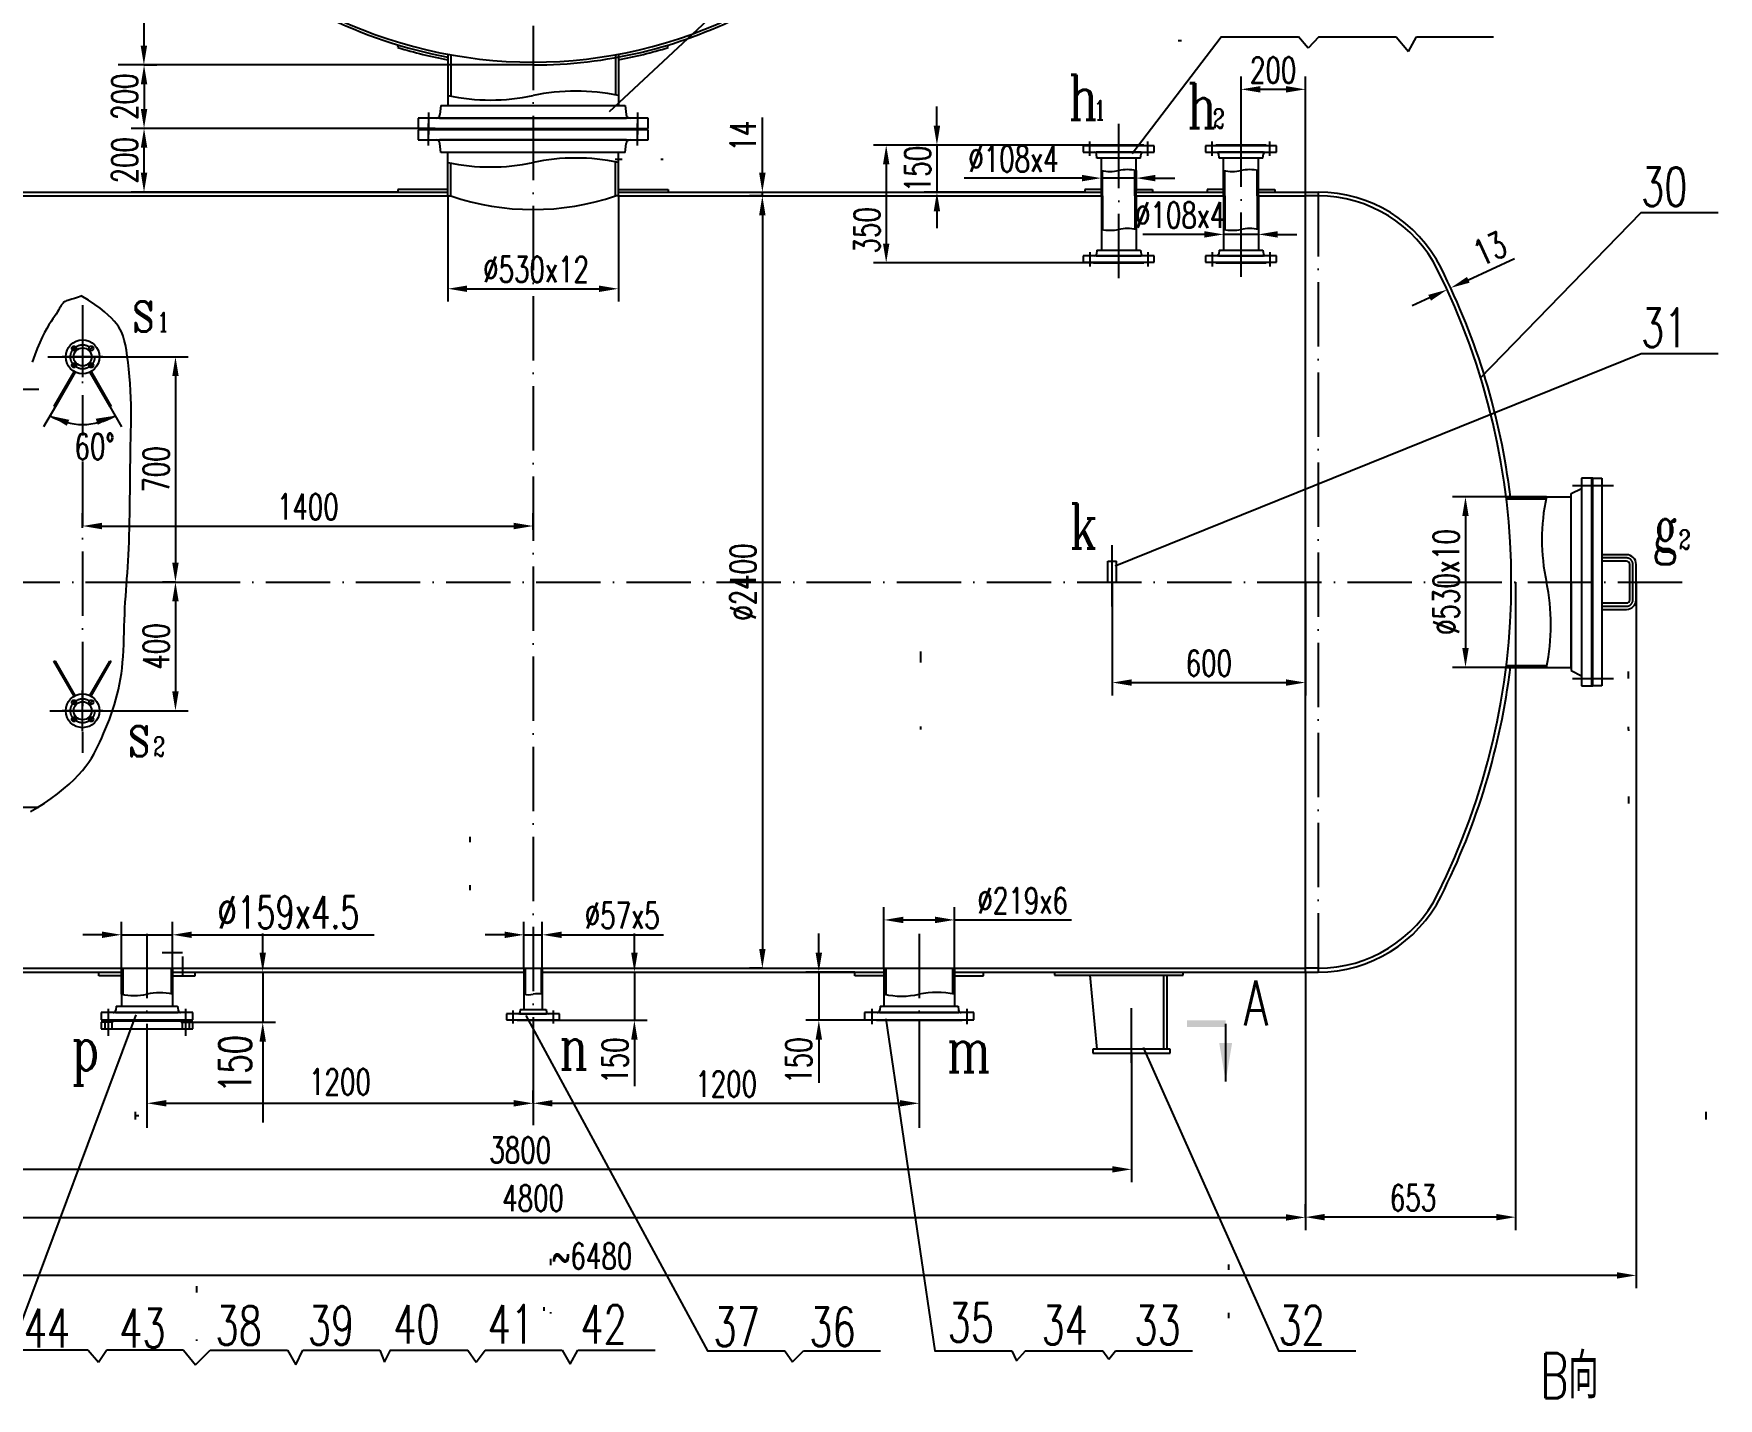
# Model space of a CAD drawing. Extents: x -2928 to 13872, y -4738 to 7142.
# Drawn here: x -173 to 5063, y -701 to 3540 of the extents above; entities that cross this region are included whole.
import ezdxf

# ---------------------------------------------------------------- set-up
doc = ezdxf.new("R2010")
doc.units = 0
doc.header["$LTSCALE"] = 20
doc.linetypes.add('DASHDOT-M', pattern=[36, 30, -3, 0, -3])
doc.linetypes.add('DASHDOT-S', pattern=[14, 10, -2, 0, -2])
for name, color, linetype in [('CDR_DEFSET', 7, 'CONTINUOUS'), ('CDR_DWG1', 4, 'CONTINUOUS'), ('CDR_DWG2', 2, 'CONTINUOUS'), ('CDR_DWG3', 1, 'DASHDOT-M'), ('CDR_TEXT', 7, 'CONTINUOUS')]:
    doc.layers.add(name, color=color, linetype=linetype)
doc.styles.add('HZ', font='ROMANS.shx', dxfattribs={"width": 0.7, "height": 80, "bigfont": 'HZ.shx'})
doc.styles.add('ROMANC', font='romanc', dxfattribs={"bigfont": 'hz'})
doc.styles.add('ROMANS', font='romans.shx')

msp = doc.modelspace()

# ---------------------------------------------------------------- linework, layer by layer
at = {"layer": 'CDR_DEFSET', "linetype": 'DASHDOT-S'}
for p, q in [((3383.9, 3518.4), (3393.9, 3518.4)), ((4783.9, 1377.4), (4783.9, 1373.4)), ((4783.9, 1377.4), (4783.9, 1373.4)), ((289.4, 671.4), (289.4, 608.4)), ((143.9, 177.4), (153.9, 177.4)), ((333.9, -522.6), (333.9, -518.6))]:
    msp.add_line(p, q, dxfattribs=at)
at = {"layer": 'CDR_DEFSET'}
for p, q in [((1655.9, 3148.4), (1633.9, 3148.4)), ((1783.9, 3148.4), (1775.9, 3148.4)), ((1783.9, 3148.4), (1779.9, 3148.4)), ((2583.9, 1585.4), (2583.9, 1619.4)), ((4783.9, 1535.4), (4783.9, 1557.4)), ((2583.9, 1377.4), (2583.9, 1386.4)), ((2583.9, 1377.4), (2583.9, 1385.4)), ((4783.9, 1377.4), (4783.9, 1385.4)), ((4783.9, 1377.4), (4783.9, 1381.4)), ((4783.9, 1169.4), (4783.9, 1147.4)), ((1183.9, 1027.4), (1183.9, 1043.4)), ((1183.9, 877.4), (1183.9, 893.4)), ((1183.9, 877.4), (1183.9, 880.4)), ((289.4, 683.4), (226.4, 683.4)), ((143.9, 165.4), (143.9, 189.4)), ((5023.9, 189.4), (5023.9, 165.4)), ((1434.8, -288.1), (1434.8, -268.1)), ((3541, -301.8), (3541, -285.8)), ((333.9, -372.6), (333.9, -352.6)), ((1414.2, -429.8), (1414.2, -417.8)), ((1414.2, -429.8), (1414.2, -426.8)), ((1434.8, -438.1), (1434.8, -434.1)), ((3541, -451.8), (3541, -435.8)), ((3541, -451.8), (3541, -448.8))]:
    msp.add_line(p, q, dxfattribs=at)
at = {"layer": 'CDR_DWG1'}
for p, q in [((959.3, 3496.4), (961.6, 3504.1)), ((1114.3, 3475.9), (1114.3, 3316.4)), ((1123.3, 3474.2), (1123.3, 3347.4)), ((1635.3, 3474.2), (1635.3, 3347.4)), ((1644.3, 3475.9), (1644.3, 3316.4)), ((1799.3, 3496.4), (1797, 3504.1)), ((1092.9, 3316.4), (1089.9, 3288.2)), ((1092.9, 3316.4), (1665.7, 3316.4)), ((1114.3, 3316.4), (1644.3, 3316.4)), ((1665.7, 3316.4), (1668.7, 3288.2)), ((1021.8, 3277.4), (1021.8, 3245.4)), ((1736.8, 3277.4), (1021.8, 3277.4)), ((1088.8, 3277.4), (1669.8, 3277.4)), ((1736.8, 3245.4), (1736.8, 3277.4)), ((1021.8, 3245.4), (1736.8, 3245.4)), ((1736.8, 3241.4), (1021.8, 3241.4)), ((1021.8, 3241.4), (1021.8, 3209.4)), ((1021.8, 3209.4), (1736.8, 3209.4)), ((1074.8, 3245.4), (1074.8, 3243.4)), ((1074.8, 3243.4), (1683.8, 3243.4)), ((1683.8, 3243.4), (1074.8, 3243.4)), ((1074.8, 3243.4), (1074.8, 3241.4)), ((1669.8, 3209.4), (1088.8, 3209.4)), ((1092.9, 3170.4), (1089.9, 3198.7)), ((1665.7, 3170.4), (1668.7, 3198.7)), ((1683.8, 3243.4), (1683.8, 3245.4)), ((1683.8, 3241.4), (1683.8, 3243.4)), ((1736.8, 3209.4), (1736.8, 3241.4)), ((1665.7, 3170.4), (1092.9, 3170.4)), ((1114.3, 3035.4), (1114.3, 3170.4)), ((1644.3, 3170.4), (1114.3, 3170.4)), ((1644.3, 3035.4), (1644.3, 3170.4)), ((3309.3, 3191.4), (3089.3, 3191.4)), ((3089.3, 3191.4), (3089.3, 3171.4)), ((3089.3, 3171.4), (3309.3, 3171.4)), ((3277.3, 3193.4), (3121.3, 3193.4)), ((3121.3, 3193.4), (3121.3, 3191.4)), ((3269.3, 3171.4), (3129.3, 3171.4)), ((3131.2, 3153.4), (3129.9, 3166)), ((3267.4, 3153.4), (3131.2, 3153.4)), ((3253.3, 3153.4), (3145.3, 3153.4)), ((3145.3, 3035.4), (3145.3, 3153.4)), ((3253.3, 3035.4), (3253.3, 3153.4)), ((3267.4, 3153.4), (3268.7, 3166)), ((3277.3, 3191.4), (3277.3, 3193.4)), ((3309.3, 3171.4), (3309.3, 3191.4)), ((3689.3, 3191.4), (3469.3, 3191.4)), ((3469.3, 3191.4), (3469.3, 3171.4)), ((3469.3, 3171.4), (3689.3, 3171.4)), ((3657.3, 3193.4), (3501.3, 3193.4)), ((3501.3, 3193.4), (3501.3, 3191.4)), ((3649.3, 3171.4), (3509.3, 3171.4)), ((3511.2, 3153.4), (3509.9, 3166)), ((3647.4, 3153.4), (3511.2, 3153.4)), ((3525.3, 3035.4), (3525.3, 3153.4)), ((3633.3, 3153.4), (3525.3, 3153.4)), ((3633.3, 3035.4), (3633.3, 3153.4)), ((3647.4, 3153.4), (3648.7, 3166)), ((3657.3, 3191.4), (3657.3, 3193.4)), ((3689.3, 3171.4), (3689.3, 3191.4)), ((1123.3, 3035.4), (1123.3, 3139.4)), ((1635.3, 3035.4), (1635.3, 3139.4)), ((3149.3, 3035.4), (3149.3, 3114.4)), ((3249.3, 3035.4), (3249.3, 3114.4)), ((3529.3, 3035.4), (3529.3, 3114.4)), ((3629.3, 3035.4), (3629.3, 3114.4)), ((-1020.7, 3047.4), (1114.3, 3047.4)), ((1114.3, 3055.4), (959.3, 3055.4)), ((959.3, 3055.4), (959.3, 3047.4)), ((1644.3, 3055.4), (1799.3, 3055.4)), ((1644.3, 3047.4), (3145.3, 3047.4)), ((1799.3, 3055.4), (1799.3, 3047.4)), ((3094.3, 3055.4), (3094.3, 3047.4)), ((3145.3, 3055.4), (3094.3, 3055.4)), ((3253.3, 3055.4), (3304.3, 3055.4)), ((3253.3, 3047.4), (3525.3, 3047.4)), ((3304.3, 3055.4), (3304.3, 3047.4)), ((3525.3, 3055.4), (3474.3, 3055.4)), ((3474.3, 3055.4), (3474.3, 3047.4)), ((3633.3, 3055.4), (3684.3, 3055.4)), ((3633.3, 3047.4), (3779.3, 3047.4)), ((3684.3, 3055.4), (3684.3, 3047.4)), ((3779.3, 3047.4), (3819.3, 3047.4)), ((3779.3, 623.4), (3779.3, 3047.4)), ((-1020.7, 3035.4), (1114.3, 3035.4)), ((1114.3, 3035.4), (1123.3, 3035.4)), ((1644.3, 3035.4), (1635.3, 3035.4)), ((1644.3, 3035.4), (3145.3, 3035.4)), ((3145.3, 3035.4), (3145.3, 2867.4)), ((3149.3, 3035.4), (3149.3, 2931.4)), ((3249.3, 3035.4), (3249.3, 2931.4)), ((3253.3, 3035.4), (3253.3, 2867.4)), ((3253.3, 3035.4), (3525.3, 3035.4)), ((3525.3, 3035.4), (3525.3, 2867.4)), ((3529.3, 3035.4), (3529.3, 2931.4)), ((3629.3, 3035.4), (3629.3, 2931.4)), ((3633.3, 3035.4), (3633.3, 2867.4)), ((3633.3, 3035.4), (3779.3, 3035.4)), ((3819.3, 3035.4), (3779.3, 3035.4)), ((3309.3, 2849.4), (3089.3, 2849.4)), ((3089.3, 2849.4), (3089.3, 2829.4)), ((3089.3, 2829.4), (3309.3, 2829.4)), ((3121.3, 2829.4), (3121.3, 2827.4)), ((3121.3, 2827.4), (3277.3, 2827.4)), ((3129.3, 2849.4), (3269.3, 2849.4)), ((3131.2, 2867.4), (3129.9, 2854.8)), ((3131.2, 2867.4), (3267.4, 2867.4)), ((3145.3, 2867.4), (3253.3, 2867.4)), ((3267.4, 2867.4), (3268.7, 2854.8)), ((3277.3, 2827.4), (3277.3, 2829.4)), ((3309.3, 2829.4), (3309.3, 2849.4)), ((3469.3, 2849.4), (3469.3, 2829.4)), ((3689.3, 2849.4), (3469.3, 2849.4)), ((3469.3, 2829.4), (3689.3, 2829.4)), ((3501.3, 2829.4), (3501.3, 2827.4)), ((3501.3, 2827.4), (3657.3, 2827.4)), ((3509.3, 2849.4), (3649.3, 2849.4)), ((3511.2, 2867.4), (3509.9, 2854.8)), ((3511.2, 2867.4), (3647.4, 2867.4)), ((3525.3, 2867.4), (3633.3, 2867.4)), ((3647.4, 2867.4), (3648.7, 2854.8)), ((3657.3, 2827.4), (3657.3, 2829.4)), ((3689.3, 2829.4), (3689.3, 2849.4)), ((-46.9, 2489.9), (-109.9, 2381)), ((-43.5, 2487.9), (-105.2, 2381)), ((2.1, 2487.9), (63.9, 2381)), ((5.6, 2489.9), (68.5, 2381)), ((-109.9, 2381), (-105.2, 2381)), ((63.9, 2381), (68.5, 2381)), ((4669.3, 2157.9), (4637.3, 2157.9)), ((4637.3, 2157.9), (4637.3, 1512.9)), ((4669.3, 1512.9), (4669.3, 2157.9)), ((4672.3, 2157.9), (4669.3, 2157.9)), ((4672.3, 1512.9), (4672.3, 2157.9)), ((4672.3, 2157.9), (4700.3, 2157.9)), ((4700.3, 2157.9), (4700.3, 1512.9)), ((4403.1, 2100.4), (4605.3, 2100.4)), ((4403.8, 2094.4), (4528.3, 2094.4)), ((4605.3, 2110.4), (4637.3, 2126.4)), ((4605.3, 1835.4), (4605.3, 2110.4)), ((4605.3, 1570.4), (4605.3, 2100.4)), ((3165.8, 1835.4), (3165.8, 1900.1)), ((3165.8, 1900.1), (3192.8, 1900.1)), ((3192.8, 1835.4), (3192.8, 1900.1)), ((4777.3, 1920.4), (4700.3, 1920.4)), ((4777.3, 1900.4), (4700.3, 1900.4)), ((4787.3, 1780.4), (4787.3, 1890.4)), ((4807.3, 1780.4), (4807.3, 1890.4)), ((4605.3, 1835.4), (4605.3, 1560.4)), ((4700.3, 1770.4), (4777.3, 1770.4)), ((4700.3, 1750.4), (4777.3, 1750.4)), ((-46.9, 1480.9), (-109.9, 1589.9)), ((-109.9, 1589.9), (-105.2, 1589.9)), ((-43.5, 1482.9), (-105.2, 1589.9)), ((2.1, 1482.9), (63.9, 1589.9)), ((5.6, 1480.9), (68.5, 1589.9)), ((63.9, 1589.9), (68.5, 1589.9)), ((4403.8, 1576.4), (4528.3, 1576.4)), ((4403.1, 1570.4), (4605.3, 1570.4)), ((4605.3, 1560.4), (4637.3, 1544.4)), ((4637.3, 1512.9), (4669.3, 1512.9)), ((4669.3, 1512.9), (4672.3, 1512.9)), ((4700.3, 1512.9), (4672.3, 1512.9)), ((-1020.7, 635.4), (3779.3, 635.4)), ((99.8, 635.4), (99.8, 517.4)), ((104.3, 635.4), (104.3, 554.4)), ((254.3, 635.4), (254.3, 554.4)), ((258.8, 635.4), (258.8, 517.4)), ((1350.8, 635.4), (1350.8, 507.4)), ((1354.3, 635.4), (1354.3, 554.4)), ((1404.3, 635.4), (1404.3, 554.4)), ((1407.8, 635.4), (1407.8, 507.4)), ((2469.8, 635.4), (2469.8, 517.4)), ((2475.8, 635.4), (2475.8, 554.4)), ((2682.8, 635.4), (2682.8, 554.4)), ((2688.8, 635.4), (2688.8, 517.4)), ((3819.3, 635.4), (3779.3, 635.4)), ((-1020.7, 623.4), (99.8, 623.4)), ((29.3, 611.4), (29.3, 623.4)), ((99.8, 611.4), (29.3, 611.4)), ((258.8, 623.4), (1350.8, 623.4)), ((258.8, 611.4), (329.3, 611.4)), ((329.3, 611.4), (329.3, 623.4)), ((1407.8, 623.4), (2469.8, 623.4)), ((2379.3, 611.4), (2379.3, 623.4)), ((2469.8, 611.4), (2379.3, 611.4)), ((2688.8, 623.4), (3779.3, 623.4)), ((2688.8, 611.4), (2779.3, 611.4)), ((2779.3, 611.4), (2779.3, 623.4)), ((2999.3, 621.5), (2999.3, 613.5)), ((2999.3, 613.5), (3399.3, 613.5)), ((3109.4, 613.5), (3131.3, 383.5)), ((3339.3, 383.5), (3339.3, 613.5)), ((3349.3, 613.5), (3349.3, 383.5)), ((3399.3, 613.5), (3399.3, 621.5)), ((3779.3, 623.4), (3819.3, 623.4)), ((36.8, 497.4), (36.8, 475.4)), ((321.8, 497.4), (36.8, 497.4)), ((36.8, 475.4), (321.8, 475.4)), ((73.3, 473.4), (73.3, 470.4)), ((73.8, 475.4), (73.8, 473.4)), ((73.8, 473.4), (284.8, 473.4)), ((81.8, 497.4), (276.8, 497.4)), ((83.9, 517.4), (82.6, 504.6)), ((83.9, 517.4), (274.7, 517.4)), ((99.8, 517.4), (258.8, 517.4)), ((274.7, 517.4), (276.1, 504.6)), ((284.8, 473.4), (284.8, 475.4)), ((285.3, 470.4), (285.3, 473.4)), ((321.8, 475.4), (321.8, 497.4)), ((1296.8, 493.4), (1296.8, 475.4)), ((1461.8, 493.4), (1296.8, 493.4)), ((1296.8, 475.4), (1461.8, 475.4)), ((1329.8, 475.4), (1329.8, 473.4)), ((1329.8, 473.4), (1428.8, 473.4)), ((1337.3, 493.4), (1421.3, 493.4)), ((1338.8, 507.4), (1337.8, 497.9)), ((1338.8, 507.4), (1419.8, 507.4)), ((1350.8, 507.4), (1407.8, 507.4)), ((1419.8, 507.4), (1420.8, 497.9)), ((1428.8, 473.4), (1428.8, 475.4)), ((1461.8, 475.4), (1461.8, 493.4)), ((2409.3, 497.4), (2409.3, 475.4)), ((2749.3, 497.4), (2409.3, 497.4)), ((2409.3, 475.4), (2749.3, 475.4)), ((2446.3, 475.4), (2446.3, 473.4)), ((2446.3, 473.4), (2712.3, 473.4)), ((2456.3, 497.4), (2702.3, 497.4)), ((2458.4, 517.4), (2457.1, 504.6)), ((2458.4, 517.4), (2700.2, 517.4)), ((2469.8, 517.4), (2688.8, 517.4)), ((2700.2, 517.4), (2701.6, 504.6)), ((2712.3, 473.4), (2712.3, 475.4)), ((2749.3, 475.4), (2749.3, 497.4)), ((73.3, 467.4), (36.8, 467.4)), ((36.8, 467.4), (36.8, 446.4)), ((36.8, 446.4), (321.8, 446.4)), ((48.3, 467.4), (48.3, 446.4)), ((70.3, 467.4), (70.3, 446.4)), ((73.3, 470.4), (73.3, 467.4)), ((285.3, 470.4), (73.3, 470.4)), ((285.3, 467.4), (285.3, 470.4)), ((321.8, 467.4), (285.3, 467.4)), ((288.3, 467.4), (288.3, 446.4)), ((310.3, 467.4), (310.3, 446.4)), ((321.8, 446.4), (321.8, 467.4)), ((3359.3, 383.5), (3119.3, 383.5)), ((3119.3, 383.5), (3119.3, 371.5)), ((3119.3, 371.5), (3359.3, 371.5)), ((3359.3, 371.5), (3359.3, 383.5))]:
    msp.add_line(p, q, dxfattribs=at)
for centre, radius in [((-20.7, 2535.4), 52.5), ((-47.2, 2561.9), 7), ((5.8, 2561.9), 7), ((-47.2, 2508.9), 7), ((-20.7, 2535.4), 28), ((5.8, 2508.9), 7), ((-20.7, 1435.4), 52.5), ((-47.2, 1461.9), 7), ((5.8, 1461.9), 7), ((-47.2, 1408.9), 7), ((-20.7, 1435.4), 28), ((5.8, 1408.9), 7)]:
    msp.add_circle(centre, radius, dxfattribs=at)
for centre, radius, start, end in [((1379.3, 4889.7), 1447.2, 243.2765, 259.449), ((1379.3, 4898.6), 1447.2, 243.4349, 296.565), ((1379.3, 4889.7), 1447.2, 270, 296.7235), ((1379.3, 4889.7), 1455.2, 253.2248, 259.5077), ((1379.3, 4889.7), 1455.2, 280.4923, 286.7752), ((1078, 3289.4), 12, 270, 354), ((1680.6, 3289.4), 12, 186, 270), ((1078, 3197.4), 12, 6, 90), ((1680.6, 3197.4), 12, 90, 174), ((3123.9, 3165.4), 6, 6, 90), ((3274.7, 3165.4), 6, 90, 174), ((3503.9, 3165.4), 6, 6, 90), ((3654.7, 3165.4), 6, 90, 174), ((3819.3, 2620.8), 426.6, 26.5651, 90), ((1379.3, 3793.3), 800, 251.3371, 288.6629), ((3819.3, 2620.8), 414.6, 26.5651, 90), ((3123.9, 2855.4), 6, 270, 354), ((3274.7, 2855.4), 6, 186, 270), ((3503.9, 2855.4), 6, 270, 354), ((3654.7, 2855.4), 6, 186, 270), ((2248.5, 1835.4), 2170.8, 333.4349, 26.565), ((2261.9, 1835.4), 2170.8, 7.0118, 26.7235), ((4777.2, 1890.3), 30.1, 0.19, 89.81), ((4777.2, 1890.3), 10.1, 0.5645, 89.4355), ((4777.2, 1780.5), 30.1, 270.19, 359.81), ((4777.2, 1780.5), 10.1, 270.5645, 359.4355), ((2261.9, 1835.4), 2170.8, 333.2765, 352.9882), ((3819.3, 1050), 414.6, 270, 333.4349), ((3819.3, 1050), 426.6, 270, 333.4349), ((74.6, 505.4), 8, 270, 354), ((284, 505.4), 8, 186, 270), ((1332.8, 498.4), 5, 270, 354), ((1425.8, 498.4), 5, 186, 270), ((2449.1, 505.4), 8, 270, 354), ((2709.5, 505.4), 8, 186, 270), ((1, 1), 32.6, 0, 0), ((1, 1), 12, 0, 0), ((1, 1), 12, 0, 0), ((1, 1), 12, 0, 0), ((1, 1), 12, 0, 0), ((1, 1), 11.1, 0, 0)]:
    msp.add_arc(centre, radius, start, end, dxfattribs=at)
at = {"layer": 'CDR_DWG2'}
msp.add_line((3531.6, 462.9), (3531.6, 282.9), dxfattribs=at)
msp.add_solid([(3531.6, 282.9), (3551.6, 402.9), (3511.6, 402.9)], dxfattribs=at)
msp.add_trace([(3531.6, 452.9), (3531.6, 472.9), (3411.6, 452.9), (3411.6, 472.9)], dxfattribs=at)
at = {"layer": 'CDR_DWG3', "linetype": 'DASHDOT-S'}
for p, q in [((1379.3, 6365.5), (1379.3, 307.5)), ((1054.3, 3294.4), (1054.3, 3226.4)), ((1054.3, 3192.4), (1054.3, 3260.4)), ((1704.3, 3294.4), (1704.3, 3226.4)), ((1704.3, 3192.4), (1704.3, 3260.4)), ((3199.3, 2779.6), (3199.3, 3278.2)), ((3579.3, 2783.8), (3579.3, 3278.2)), ((3109.3, 3160.4), (3109.3, 3204.4)), ((3289.3, 3160.4), (3289.3, 3204.4)), ((3489.3, 3160.4), (3489.3, 3204.4)), ((3669.3, 3160.4), (3669.3, 3204.4)), ((3819.3, 3047.4), (3819.3, 623.4)), ((3109.3, 2860.4), (3109.3, 2816.4)), ((3289.3, 2860.4), (3289.3, 2816.4)), ((3489.3, 2860.4), (3489.3, 2816.4)), ((3669.3, 2860.4), (3669.3, 2816.4)), ((-20.7, 2696.4), (-20.7, 2290.8)), ((-41.3, 2556), (-53.1, 2567.9)), ((-20.7, 2598.4), (-20.7, 2472.4)), ((-0.1, 2556), (11.8, 2567.9)), ((-129, 2535.4), (115.9, 2535.4)), ((42.3, 2535.4), (-83.7, 2535.4)), ((-41.3, 2514.8), (-53.1, 2503)), ((-0.1, 2514.8), (11.8, 2503)), ((-20.7, 2210.4), (-20.7, 1304.5)), ((4609.3, 2135.4), (4737.3, 2135.4)), ((4777.3, 1910.4), (4700.3, 1910.4)), ((4797.3, 1780.4), (4797.3, 1890.4)), ((-1972.1, 1835.4), (4979.3, 1835.4)), ((4700.3, 1760.4), (4777.3, 1760.4)), ((4609.3, 1535.4), (4737.3, 1535.4)), ((-41.3, 1456), (-53.1, 1467.9)), ((-20.7, 1372.4), (-20.7, 1498.4)), ((-0.1, 1456), (11.8, 1467.9)), ((-122.5, 1435.4), (99.8, 1435.4)), ((42.3, 1435.4), (-83.7, 1435.4)), ((-41.3, 1414.8), (-53.1, 1403)), ((-0.1, 1414.8), (11.8, 1403)), ((179.3, 742.1), (179.3, 307.5)), ((2579.3, 742.1), (2579.3, 307.5)), ((59.3, 509.4), (59.3, 461.4)), ((59.3, 473.4), (59.3, 425.4)), ((299.3, 509.4), (299.3, 461.4)), ((299.3, 473.4), (299.3, 425.4)), ((1316.8, 503.4), (1316.8, 463.4)), ((1441.8, 503.4), (1441.8, 463.4)), ((2431.8, 509.4), (2431.8, 461.4)), ((2726.8, 509.4), (2726.8, 461.4)), ((3239.3, 341.5), (3239.3, 511.5))]:
    msp.add_line(p, q, dxfattribs=at)
at = {"layer": 'CDR_DWG3', "linetype": 'DASHDOT-M'}
msp.add_line((3179.3, 1759.5), (3179.3, 1950.5), dxfattribs=at)
at = {"layer": 'CDR_DWG3', "linetype": 'DASHDOT-S'}
for centre in [(-20.7, 2535.4), (-20.7, 1435.4)]:
    msp.add_circle(centre, 37.5, dxfattribs=at)
for centre, start, end in [((4777.2, 1890.3), 0.2843, 89.7157), ((4777.2, 1780.5), 270.2843, 359.7157)]:
    msp.add_arc(centre, 20.1, start, end, dxfattribs=at)
at = {"layer": 'CDR_TEXT'}
for p, q in [((169.8, 3816.4), (169.8, 3502.5)), ((3787.7, 3495), (3757.9, 3529.8)), ((3821.2, 3529.8), (3787.7, 3495)), ((4061.2, 3529.8), (4099.5, 3484.9)), ((4099.5, 3484.9), (4124.2, 3529.8)), ((1379.3, 3442.5), (90, 3442.5)), ((169.8, 3442.5), (210.3, 3442.5)), ((3579.3, 3191.4), (3579.3, 3406.8)), ((3779.3, 3047.4), (3779.3, 3406.8)), ((170.3, 3382.5), (170.3, 3305.4)), ((3719.3, 3366.8), (3639.3, 3366.8)), ((2634.3, 3253.4), (2634.3, 3313.4)), ((2091.8, 3107.4), (2091.8, 3279.7)), ((1074.8, 3245.4), (130.3, 3245.4)), ((170.3, 3245.4), (130.3, 3245.4)), ((170.3, 3107.4), (170.3, 3185.4)), ((2634.3, 3193.4), (2436.7, 3193.4)), ((3199.3, 3193.4), (2594.3, 3193.4)), ((2634.3, 3193.4), (2634.3, 3047.4)), ((2476.7, 3133.4), (2476.7, 2887.4)), ((3085.3, 3090.9), (2719.3, 3090.9)), ((3145.3, 3114.4), (3145.3, 3050.9)), ((3253.3, 3090.9), (3145.3, 3090.9)), ((3253.3, 3114.4), (3253.3, 3050.9)), ((3313.3, 3090.9), (3373.3, 3090.9)), ((959.3, 3047.4), (130.3, 3047.4)), ((2085.9, 3047.4), (2131.8, 3047.4)), ((2091.8, 3035.4), (2091.8, 3047.4)), ((3094.3, 3047.4), (2594.3, 3047.4)), ((1114.3, 3035.4), (1114.3, 2707)), ((1644.3, 3035.4), (1644.3, 2707)), ((2091.8, 3035.4), (2051.8, 3035.4)), ((2085.9, 3035.4), (2131.8, 3035.4)), ((2634.3, 2987.4), (2634.3, 2935.3)), ((2091.8, 2975.4), (2091.8, 2915.4)), ((2091.8, 2975.4), (2091.8, 695.4)), ((3465.3, 2916), (3273.7, 2916)), ((3525.3, 2931.4), (3525.3, 2876)), ((3633.3, 2916), (3525.3, 2916)), ((3633.3, 2931.4), (3633.3, 2876)), ((3693.3, 2916), (3753.3, 2916)), ((3199.3, 2827.4), (2436.7, 2827.4)), ((4285.8, 2774.9), (4429.6, 2841.2)), ((1174.3, 2747), (1584.3, 2747)), ((4165.5, 2719), (4111, 2693.9)), ((31.8, 2535.4), (307.9, 2535.4)), ((267.9, 2475.4), (267.9, 1895.4)), ((-473.7, 2435.4), (-156.7, 2435.4)), ((-105.2, 2381), (-141.8, 2317.6)), ((63.9, 2381), (100.4, 2317.6)), ((4528.3, 2100.4), (4236.9, 2100.4)), ((-20.7, 2003.6), (-20.7, 2049.6)), ((1379.3, 1997.7), (1379.3, 2049.6)), ((39.3, 2009.6), (1319.3, 2009.6)), ((4276.9, 2040.4), (4276.9, 1630.4)), ((31.8, 1835.4), (307.9, 1835.4)), ((267.9, 1835.4), (227.9, 1835.4)), ((3179.3, 1835.4), (3179.3, 1483.1)), ((3779.3, 1835.4), (3779.3, 1483.1)), ((4432.7, 1835.4), (4432.7, -178.4)), ((4807.3, 1835.4), (4807.3, -359.4)), ((267.9, 1775.4), (267.9, 1495.4)), ((3239.3, 1523.1), (3719.3, 1523.1)), ((4528.3, 1570.4), (4236.9, 1570.4)), ((31.8, 1435.4), (307.9, 1435.4)), ((-351.3, 1135.4), (-156.7, 1135.4)), ((2469.8, 635.4), (2469.8, 825.4)), ((2529.8, 785.4), (2628.8, 785.4)), ((2688.8, 635.4), (2688.8, 825.4)), ((2688.8, 785.4), (3052.5, 785.4)), ((39.8, 739.2), (-20.2, 739.2)), ((99.8, 554.4), (99.8, 779.2)), ((99.8, 739.2), (258.8, 739.2)), ((258.8, 554.4), (258.8, 779.2)), ((318.8, 739.2), (885.5, 739.2)), ((539.1, 683.4), (539.1, 743.4)), ((1290.8, 739.1), (1230.8, 739.1)), ((1350.8, 635.4), (1350.8, 779.1)), ((1350.8, 739.1), (1407.8, 739.1)), ((1407.8, 635.4), (1407.8, 779.1)), ((1467.8, 739.1), (1784.8, 739.1)), ((1694.2, 683.4), (1694.2, 743.4)), ((2267.3, 683.4), (2267.3, 743.4)), ((2091.8, 635.4), (2051.8, 635.4)), ((329.3, 623.4), (579.1, 623.4)), ((539.1, 623.4), (539.1, 467.4)), ((1407.8, 623.4), (1734.2, 623.4)), ((1694.2, 623.4), (1694.2, 473.4)), ((2379.3, 623.4), (2227.3, 623.4)), ((2267.3, 623.4), (2267.3, 473.4)), ((3779.3, 623.4), (3779.3, -179.3)), ((145.2, 490), (-243.3, -551.5)), ((1379.3, 473.4), (1379.3, 147.3)), ((1379.3, 473.4), (1734.2, 473.4)), ((2579.3, 473.4), (2227.3, 473.4)), ((2579.3, 473.4), (2579.3, 139.3)), ((179.3, 446.4), (179.3, 139.3)), ((285.3, 467.4), (579.1, 467.4)), ((539.1, 407.4), (539.1, 155.7)), ((1694.2, 413.4), (1694.2, 268.9)), ((2267.3, 413.4), (2267.3, 279.3)), ((3239.3, 371.5), (3239.3, -29.8)), ((239.3, 215.5), (1319.3, 215.5)), ((1379.3, 215.5), (1379.3, 255.5)), ((1439.3, 215.5), (2519.3, 215.5)), ((3179.3, 10.2), (-500.7, 10.2)), ((3779.3, -139.3), (3779.3, -98.4)), ((-960.7, -139.3), (3719.3, -139.3)), ((4372.7, -138.4), (3839.3, -138.4)), ((4747.3, -319.4), (-1621.9, -319.4)), ((-3.3, -551.5), (29, -589.4)), ((29, -589.4), (53.2, -551.5)), ((293.2, -551.5), (329.9, -597.7)), ((329.9, -597.7), (376.3, -551.5)), ((616.3, -551.5), (641.9, -597.7)), ((641.9, -597.7), (663.4, -551.5)), ((903.4, -551.5), (917.9, -589.4)), ((917.9, -589.4), (936.6, -551.5)), ((1176.6, -551.5), (1202.3, -589.4)), ((1202.3, -589.4), (1230.2, -551.5)), ((1470.2, -551.5), (1494.9, -594.9)), ((1494.9, -594.9), (1518.5, -551.5)), ((2161.2, -554.2), (2186, -587.8)), ((2186, -587.8), (2219.2, -554.2)), ((2867.3, -554.2), (2881.2, -585.3)), ((2881.2, -585.3), (2910, -554.2)), ((3150, -554.2), (3168.4, -580)), ((3168.4, -580), (3188.9, -554.2))]:
    msp.add_line(p, q, dxfattribs=at)
for points in [[(1617.1, 3297.8), (3186.6, 4761.8), (3426.6, 4761.8)], [(3240.6, 3166.9), (3517.9, 3529.8), (3757.9, 3529.8)], [(3821.2, 3529.8), (4061.2, 3529.8)], [(4124.2, 3529.8), (4364.2, 3529.8)], [(4322.7, 2469.4), (4822.6, 2984.1), (5062.6, 2984.1)], [(-182.4, 1122), (-160.4, 1134.8), (-138.9, 1148.5), (-118.3, 1162.8), (-98.5, 1177.6), (-80, 1192.5), (-62.7, 1207.5), (-47, 1222.2), (-33, 1236.4), (-20.8, 1249.9), (-10.2, 1263), (-1, 1275.6), (7, 1288), (14.2, 1300.3), (20.7, 1312.6), (26.8, 1325.2), (32.7, 1338), (38.7, 1351.4), (44.8, 1365.2), (50.8, 1379.4), (56.7, 1393.9), (62.5, 1408.7), (68.1, 1423.8), (73.4, 1439.1), (78.3, 1454.5), (82.9, 1470.1), (87.1, 1485.8), (90.8, 1501.7), (94.2, 1517.8), (97.2, 1534.3), (99.8, 1551.1), (102, 1568.2), (103.8, 1585.9), (105.2, 1604), (106.2, 1622.5), (107.1, 1641.3), (107.7, 1660.3), (108.3, 1679.4), (108.8, 1698.5), (109.4, 1717.5), (110.1, 1736.3), (111, 1754.8), (112.1, 1773.1), (113.2, 1791.3), (114.5, 1809.3), (115.8, 1827.4), (117.1, 1845.6), (118.4, 1863.9), (119.7, 1882.4), (120.8, 1901.2), (121.8, 1920.4), (122.8, 1940), (123.6, 1960.1), (124.4, 1980.8), (125, 2002), (125.6, 2023.9), (126, 2046.6), (126.4, 2070), (126.6, 2094), (126.9, 2118.3), (127.1, 2142.8), (127.3, 2167.3), (127.5, 2191.5), (127.8, 2215.2), (128.1, 2238.3), (128.6, 2260.5), (129, 2282), (129.5, 2303.1), (129.9, 2323.8), (130.1, 2344.4), (130.1, 2365.2), (129.8, 2386.2), (129.2, 2407.7), (128.2, 2429.9), (126.8, 2452.3), (125.1, 2474.7), (123.1, 2496.7), (120.8, 2517.9), (118.2, 2537.9), (115.3, 2556.4), (112.2, 2573), (108.9, 2587.4), (105.3, 2599.9), (101.2, 2610.8), (96.5, 2620.6), (91, 2629.6), (84.7, 2638.2), (77.3, 2646.7), (68.8, 2655.6), (58.9, 2665.1), (47.3, 2675.3), (33.6, 2686.4), (17.2, 2698.3), (-2.1, 2711.2), (-25, 2725.1)], [(-25.5, 2724.4), (-36.6, 2720.2), (-46.1, 2717), (-54.1, 2714.5), (-60.8, 2712.5), (-66.4, 2710.8), (-71.2, 2709.2), (-75.1, 2707.5), (-78.5, 2705.3), (-81.5, 2702.7), (-84.3, 2699.4), (-86.9, 2695.6), (-89.5, 2691.2), (-92.3, 2686.2), (-95.4, 2680.8), (-98.9, 2674.8), (-102.9, 2668.3), (-107.6, 2661.2), (-113, 2653.5), (-118.8, 2644.8), (-125.2, 2635.1), (-131.9, 2623.9), (-139, 2611.2), (-146.3, 2596.8), (-153.8, 2580.4), (-161.4, 2561.8), (-169.1, 2541.4), (-176.9, 2519.2)], [(3187.8, 1885.8), (4822.6, 2545.8), (5062.6, 2545.8)], [(1356.8, 488.4), (1921.2, -554.2), (2161.2, -554.2)], [(2475.9, 477.5), (2627.3, -554.2), (2867.3, -554.2)], [(3274.8, 389.4), (3695.8, -554.2), (3935.8, -554.2)], [(-3.3, -551.5), (-243.3, -551.5)], [(293.2, -551.5), (53.2, -551.5)], [(376.3, -551.5), (616.3, -551.5)], [(663.4, -551.5), (903.4, -551.5)], [(936.6, -551.5), (936.6, -551.5), (1176.6, -551.5)], [(1230.2, -551.5), (1470.2, -551.5)], [(1518.5, -551.5), (1758.5, -551.5)], [(2219.2, -554.2), (2459.2, -554.2)], [(2910, -554.2), (2910, -554.2), (3150, -554.2)], [(3188.9, -554.2), (3428.9, -554.2)]]:
    msp.add_lwpolyline(points, dxfattribs=at)
for centre, radius, start, end in [((1511.8, 2725.4), 636, 77.9753, 102.0247), ((1246.8, 3969.5), 636, 257.9753, 282.0247), ((1511.8, 2517.4), 636, 77.9753, 102.0247), ((1246.8, 3761.5), 636, 257.9753, 282.0247), ((3172.3, 3241.2), 129.6, 257.9753, 282.0247), ((3226.3, 2987.7), 129.6, 77.9753, 102.0247), ((3552.3, 3241.2), 129.6, 257.9753, 282.0247), ((3606.3, 2987.7), 129.6, 77.9753, 102.0247), ((3226.3, 2804.7), 129.6, 77.9753, 102.0247), ((3606.3, 2804.7), 129.6, 77.9753, 102.0247), ((3172.3, 3058.2), 129.6, 257.9753, 282.0247), ((3552.3, 3058.2), 129.6, 257.9753, 282.0247), ((-20.7, 2527.4), 202.2, 240, 300), ((5150.4, 1967.9), 636, 167.9753, 192.0247), ((3906.3, 1702.9), 636, 347.9753, 12.0247), ((1, 1), 636, 0, 0), ((1, 1), 636, 0, 0), ((139.6, 741), 190.8, 257.9753, 282.0247), ((219.1, 367.8), 190.8, 77.9753, 102.0247), ((1365.1, 621.3), 68.4, 257.9753, 282.0247), ((1393.6, 487.5), 68.4, 77.9753, 102.0247), ((2524.6, 811.4), 262.8, 257.9753, 282.0247), ((2634.1, 297.4), 262.8, 77.9753, 102.0247), ((1, 1), 159.6, 0, 0), ((1, 1), 159.6, 0, 0), ((1, -158), 159.6, 0, 0), ((1, -158), 159.6, 0, 0), ((1, 1), 16.8, 0, 0), ((1, 1), 16.8, 0, 0)]:
    msp.add_arc(centre, radius, start, end, dxfattribs=at)
for points in [[(159.8, 3502.5), (179.8, 3502.5), (169.8, 3442.5)], [(160.3, 3382.5), (180.3, 3382.5), (170.3, 3442.5)], [(3639.3, 3376.8), (3639.3, 3356.8), (3579.3, 3366.8)], [(3719.3, 3376.8), (3719.3, 3356.8), (3779.3, 3366.8)], [(160.3, 3305.4), (180.3, 3305.4), (170.3, 3245.4)], [(2624.3, 3253.4), (2644.3, 3253.4), (2634.3, 3193.4)], [(160.3, 3185.4), (180.3, 3185.4), (170.3, 3245.4)], [(2466.7, 3133.4), (2486.7, 3133.4), (2476.7, 3193.4)], [(160.3, 3107.4), (180.3, 3107.4), (170.3, 3047.4)], [(2081.8, 3107.4), (2101.8, 3107.4), (2091.8, 3047.4)], [(3085.3, 3100.9), (3085.3, 3080.9), (3145.3, 3090.9)], [(3313.3, 3100.9), (3313.3, 3080.9), (3253.3, 3090.9)], [(2624.3, 2987.4), (2644.3, 2987.4), (2634.3, 3047.4)], [(2081.8, 2975.4), (2101.8, 2975.4), (2091.8, 3035.4)], [(2081.8, 2975.4), (2101.8, 2975.4), (2091.8, 3035.4)], [(2466.7, 2887.4), (2486.7, 2887.4), (2476.7, 2827.4)], [(3465.3, 2926), (3465.3, 2906), (3525.3, 2916)], [(3693.3, 2926), (3693.3, 2906), (3633.3, 2916)], [(4281.6, 2784), (4289.9, 2765.9), (4231.3, 2749.8)], [(1174.3, 2757), (1174.3, 2737), (1114.3, 2747)], [(1584.3, 2757), (1584.3, 2737), (1644.3, 2747)], [(4161.3, 2728.1), (4169.6, 2710), (4219.9, 2744.2)], [(257.9, 2475.4), (277.9, 2475.4), (267.9, 2535.4)], [(-62.3, 2339.7), (-69.6, 2321.1), (-121.8, 2352.3)], [(26.5, 2324.1), (20.3, 2343.1), (80.4, 2352.3)], [(4266.9, 2040.4), (4286.9, 2040.4), (4276.9, 2100.4)], [(39.3, 2019.6), (39.3, 1999.6), (-20.7, 2009.6)], [(1319.3, 2019.6), (1319.3, 1999.6), (1379.3, 2009.6)], [(257.9, 1895.4), (277.9, 1895.4), (267.9, 1835.4)], [(257.9, 1775.4), (277.9, 1775.4), (267.9, 1835.4)], [(4266.9, 1630.4), (4286.9, 1630.4), (4276.9, 1570.4)], [(3239.3, 1533.1), (3239.3, 1513.1), (3179.3, 1523.1)], [(3719.3, 1533.1), (3719.3, 1513.1), (3779.3, 1523.1)], [(257.9, 1495.4), (277.9, 1495.4), (267.9, 1435.4)], [(2529.8, 795.4), (2529.8, 775.4), (2469.8, 785.4)], [(2628.8, 795.4), (2628.8, 775.4), (2688.8, 785.4)], [(39.8, 749.2), (39.8, 729.2), (99.8, 739.2)], [(318.8, 749.2), (318.8, 729.2), (258.8, 739.2)], [(1290.8, 749.1), (1290.8, 729.1), (1350.8, 739.1)], [(1467.8, 749.1), (1467.8, 729.1), (1407.8, 739.1)], [(529.1, 683.4), (549.1, 683.4), (539.1, 623.4)], [(1684.2, 683.4), (1704.2, 683.4), (1694.2, 623.4)], [(2081.8, 695.4), (2101.8, 695.4), (2091.8, 635.4)], [(2257.3, 683.4), (2277.3, 683.4), (2267.3, 623.4)], [(1684.2, 413.4), (1704.2, 413.4), (1694.2, 473.4)], [(2257.3, 413.4), (2277.3, 413.4), (2267.3, 473.4)], [(529.1, 407.4), (549.1, 407.4), (539.1, 467.4)], [(239.3, 225.5), (239.3, 205.5), (179.3, 215.5)], [(1319.3, 225.5), (1319.3, 205.5), (1379.3, 215.5)], [(1439.3, 225.5), (1439.3, 205.5), (1379.3, 215.5)], [(2519.3, 225.5), (2519.3, 205.5), (2579.3, 215.5)], [(3179.3, 20.2), (3179.3, 0.2), (3239.3, 10.2)], [(3719.3, -129.3), (3719.3, -149.3), (3779.3, -139.3)], [(3839.3, -128.4), (3839.3, -148.4), (3779.3, -138.4)], [(4372.7, -128.4), (4372.7, -148.4), (4432.7, -138.4)], [(4747.3, -309.4), (4747.3, -329.4), (4807.3, -319.4)]]:
    msp.add_solid(points, dxfattribs=at)

# ---------------------------------------------------------------- texts
at = {"layer": 'CDR_DWG1', "style": 'HZ', "width": 0.7}
for s, p in [('30', (4822.6, 3004.1)), ('31', (4822.6, 2565.8)), ('38', (392.3, -535.5)), ('39', (679.3, -535.5)), ('40', (944.6, -531.5)), ('41', (1238.2, -531.5)), ('42', (1526.5, -531.5)), ('35', (2667.6, -526)), ('34', (2959.7, -534.2)), ('33', (3247.9, -534.2)), ('32', (3695.8, -534.2)), ('44', (-203.3, -543.5)), ('43', (93.2, -543.5)), ('37', (1940, -539.6)), ('36', (2237.7, -539.6))]:
    msp.add_text(s, height=120, dxfattribs=at).set_placement(p)
at = {"layer": 'CDR_DWG2', "style": 'HZ', "width": 0.7}
for s, p in [('A', (3587.7, 457)), ('B向', (4508.6, -701.4))]:
    msp.add_text(s, height=140, dxfattribs=at).set_placement(p)
at = {"layer": 'CDR_TEXT', "width": 0.7}
for s, height, style, p in [('h', 140, 'ROMANC', (3043, 3272.1)), ('h', 140, 'ROMANC', (3412.1, 3245.9)), ('1', 60, 'ROMANC', (3123, 3272.1)), ('2', 60, 'ROMANC', (3492.1, 3245.9)), ('∅530x12', 80, 'HZ', (1224.1, 2767)), ('s', 140, 'ROMANC', (132.1, 2613.7)), ('1', 60, 'ROMANC', (212.1, 2613.7)), ('k', 140, 'ROMANC', (3046.2, 1940.1)), ('g', 140, 'ROMANC', (4860.1, 1937.4)), ('2', 60, 'ROMANC', (4940.1, 1937.4)), ('s', 140, 'ROMANC', (119.2, 1294)), ('2', 60, 'ROMANC', (199.2, 1294)), ('∅159x4.5', 100, 'ROMANS', (398.8, 759.2)), ('p', 140, 'ROMANC', (-55.9, 317.5)), ('n', 140, 'ROMANC', (1459.9, 320.2)), ('m', 140, 'ROMANC', (2664.8, 312.7)), ('653', 80, 'HZ', (4041.9, -118.4))]:
    msp.add_text(s, height=height, dxfattribs=dict(at, style=style)).set_placement(p)
for s, height, rotation, style, p in [('14', 80, 90, 'HZ', (2071.8, 3173.4)), ('13', 80, 24.7474, 'HZ', (4326, 2815.1)), ('150', 100, 90, 'ROMANS', (503.6, 247.9))]:
    msp.add_text(s, height=height, rotation=rotation, dxfattribs=dict(at, style=style)).set_placement(p)
at = {"layer": 'CDR_TEXT', "char_height": 80, "attachment_point": 5, "style": 'HZ'}
for s, insert in [('\\A1;200', (3679.3, 3426.8)), ('\\A1;∅108x4', (2872.3, 3150.9)), ('\\A1;∅108x4', (3390.4, 2976)), ('\\A1;60°', (16.7, 2256.5)), ('\\A1;1400', (679.3, 2069.6)), ('\\A1;600', (3479.3, 1583.1)), ('\\A1;∅57x5', (1656.3, 799.1)), ('\\A1;∅219x6', (2900.6, 845.4)), ('1200', (779.3, 282.2)), ('\\A1;1200', (1979.3, 275.5)), ('\\A1;3800', (1339.3, 70.2)), ('\\A1;4800', (1379.3, -79.3)), ('\\A1;~6480', (1562.7, -259.4))]:
    msp.add_mtext(s, dxfattribs=dict(at, insert=insert))
at = {"layer": 'CDR_TEXT', "char_height": 80, "attachment_point": 5, "rotation": 90, "style": 'HZ'}
for s, insert in [('\\A1;200', (110.3, 3343.9)), ('\\A1;200', (110.3, 3146.4)), ('\\A1;150', (2574.3, 3119.1)), ('\\A1;350', (2416.7, 2928.6)), ('\\A1;700', (207.9, 2185.4)), ('\\A1;∅530x10', (4216.9, 1835.4)), ('\\A1;∅2400', (2031.8, 1835.4)), ('\\A1;400', (207.9, 1635.4)), ('\\A1;150', (1634.2, 348)), ('\\A1;150', (2205, 348.5))]:
    msp.add_mtext(s, dxfattribs=dict(at, insert=insert))

doc.saveas('drawing.dxf')
